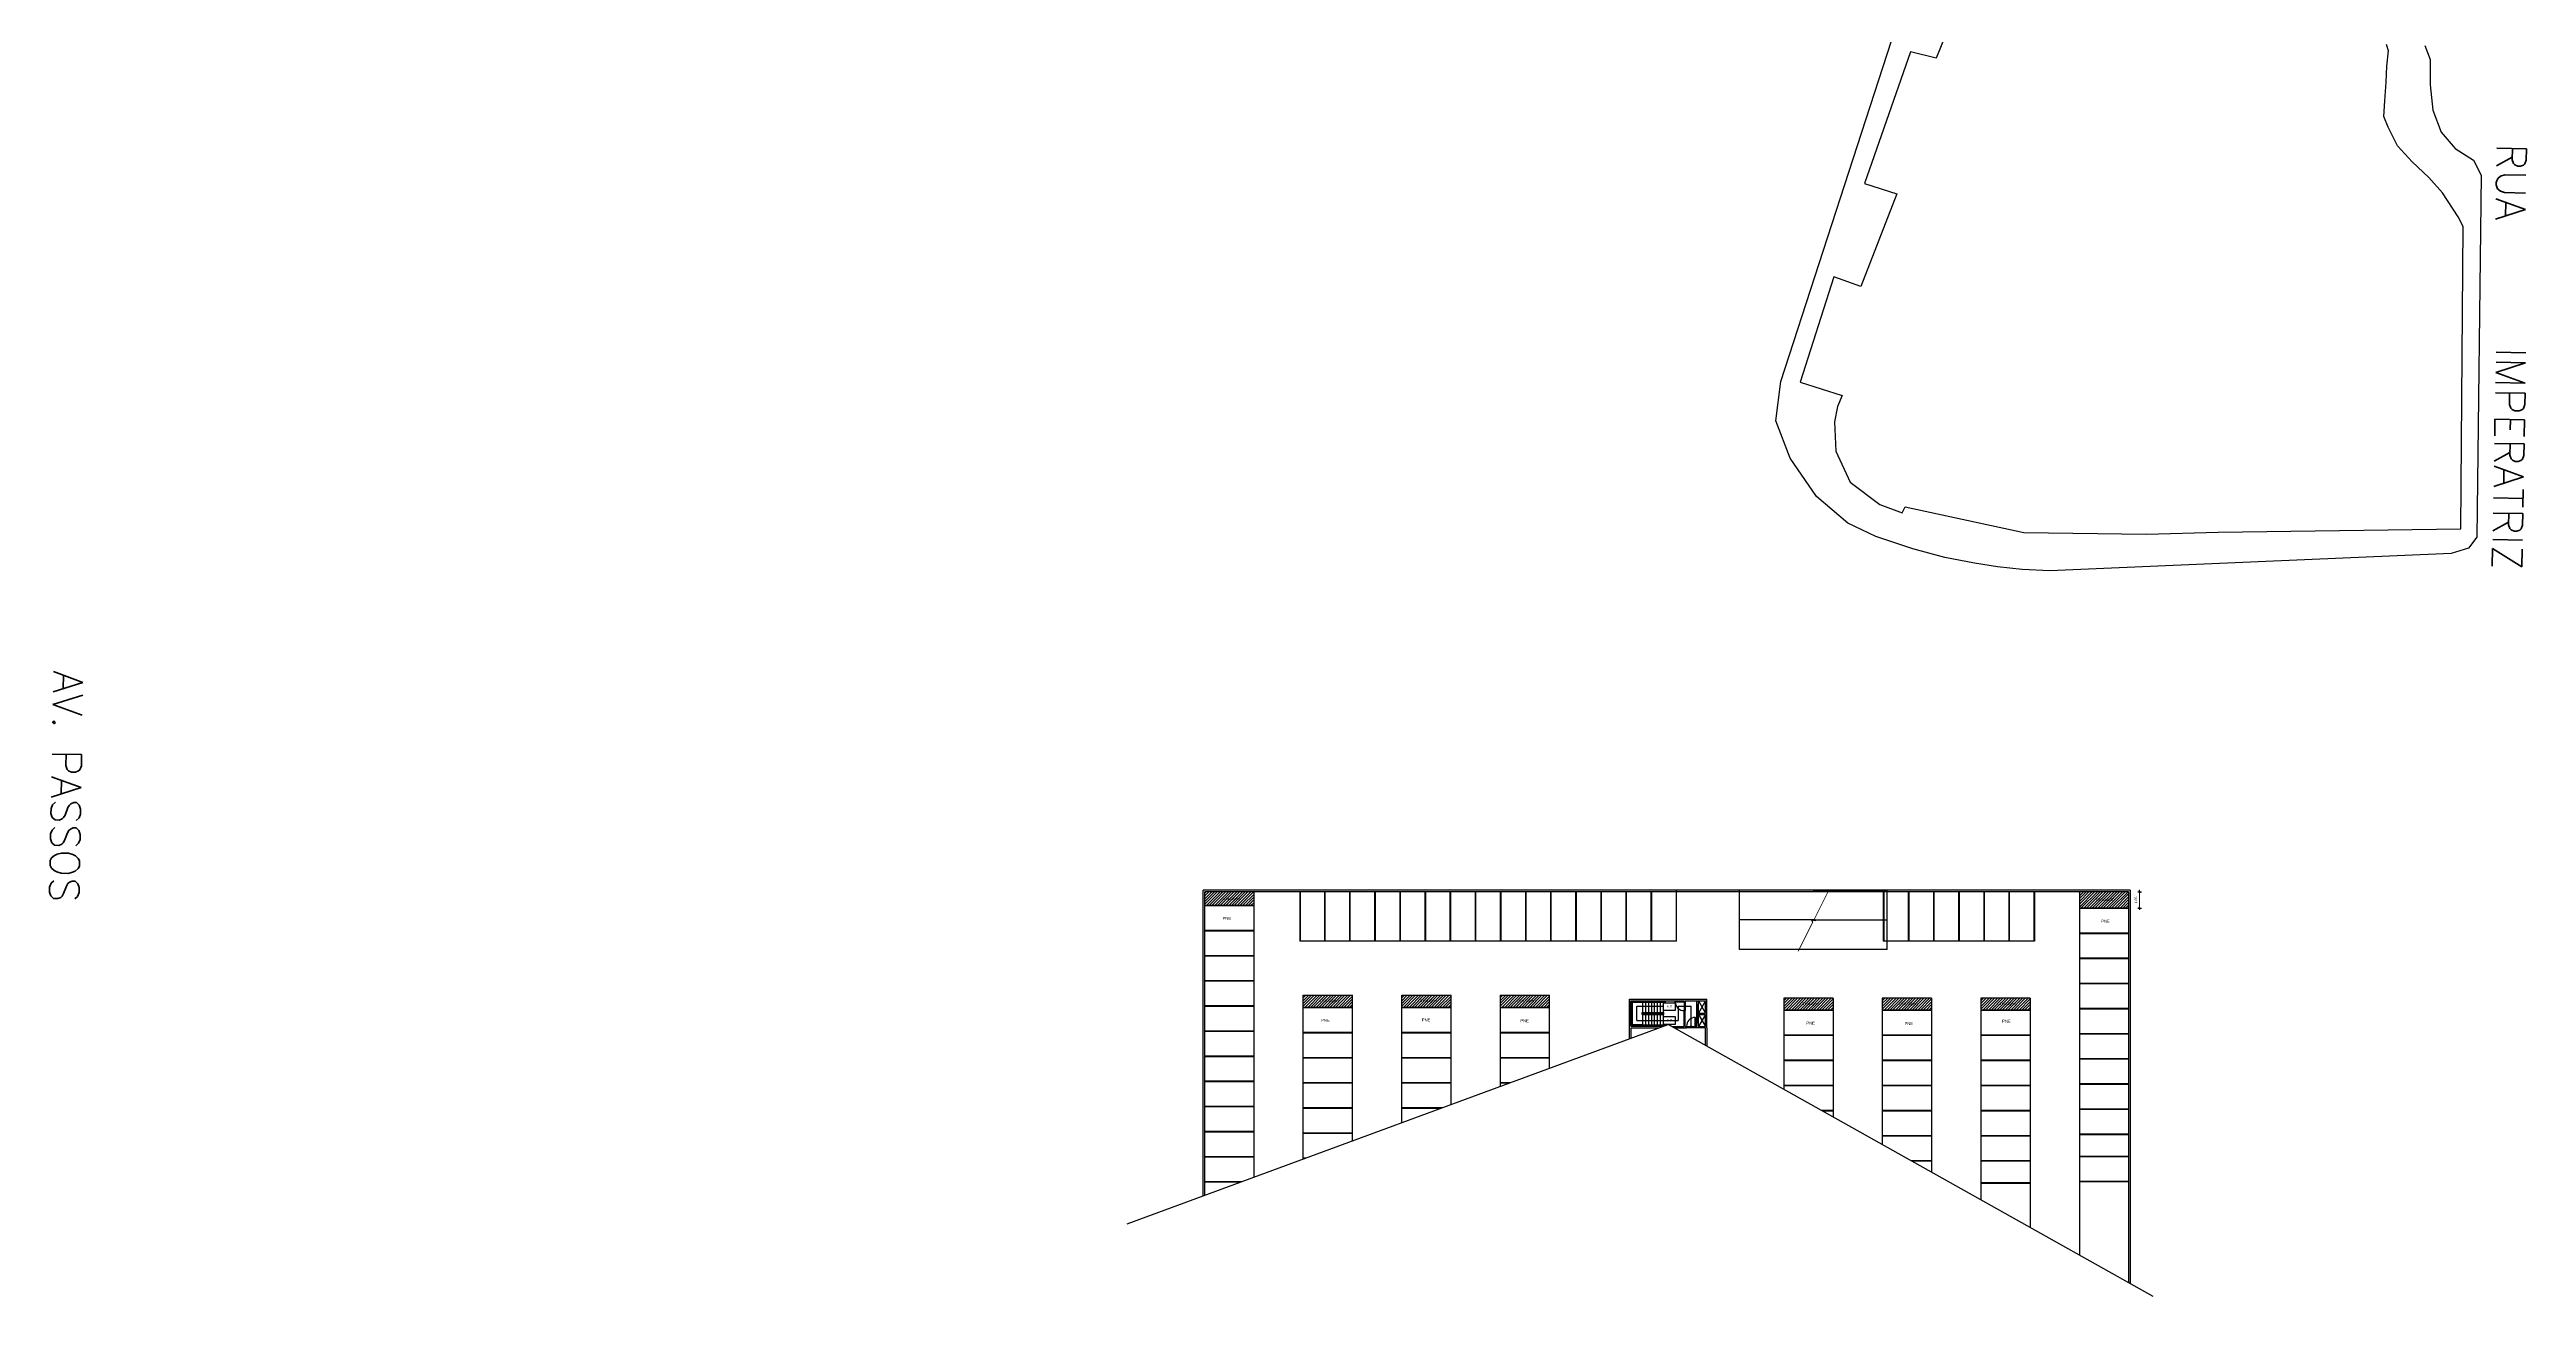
# Model space of a CAD drawing. Header units: millimetres. Extents: x -210 to 1173, y -437 to 320.
# Drawn here: x 580.8 to 832.2, y -72.3 to 54.3 of the extents above; entities that cross this region are included whole.
import ezdxf
from ezdxf.enums import TextEntityAlignment as Align

# ---------------------------------------------------------------- set-up
doc = ezdxf.new("R2010")
doc.units = ezdxf.units.MM
doc.header["$LTSCALE"] = 0.3
doc.linetypes.add('DASHDOTX2', pattern=[50.8, 25.4, -12.7, 0, -12.7])
doc.linetypes.add('DASHED2', pattern=[9.525, 6.35, -3.175])
for name, color, linetype in [('330', 254, 'Continuous'), ('500', 254, 'Continuous'), ('551', 255, 'Continuous'), ('CORTE', 6, 'Continuous'), ('COTAS', 1, 'Continuous'), ('ESQUADRIAS', 3, 'Continuous'), ('LINHA DE CORTE', 6, 'DASHDOTX2'), ('PISO', 1, 'Continuous'), ('PROJEÇÃO', 1, 'DASHED2'), ('TEXTOS', 2, 'Continuous'), ('VISTA', 2, 'Continuous')]:
    doc.layers.add(name, color=color, linetype=linetype)
doc.styles.add('2MM 1_100', font='ARIAL.TTF', dxfattribs={"height": 0.2})
doc.styles.add('3MM 1_100', font='ARIAL.TTF', dxfattribs={"height": 0.3})
doc.styles.add('COTAS', font='ARIAL.TTF')
doc.styles.add('ROMANS', font='romans.shx')
doc.dimstyles.new('1_125', dxfattribs={"dimscale": 0.125, "dimtxt": 2, "dimasz": 2, "dimexe": 1.5, "dimexo": 6, "dimgap": 2, "dimtad": 1, "dimzin": 4, "dimdsep": 46, "dimtxsty": 'COTAS', "dimblk": 'ARCHTICK', "dimcen": 2.5, "dimdle": 1.5, "dimclrt": 2, "dimadec": 0, "dimazin": 0, "dimtfac": 1, "dimtix": 1, "dimtmove": 2, "dimatfit": 3, "dimldrblk": 'DOT', "dimfxl": 1.5, "dimfxlon": 1, "dimlwd": 5, "dimarcsym": 0})

# ---------------------------------------------------------------- blocks, each defined once
blk = doc.blocks.new('_ArchTick')
at = {"color": 0, "linetype": 'ByBlock', "const_width": 0.15}
blk.add_lwpolyline([(-0.5, -0.5), (0.5, 0.5)], dxfattribs=at)
blk = doc.blocks.new('*D16')
at = {"layer": 'COTAS', "color": 0, "lineweight": -2}
for p, q in [((792.74, -31.19), (793.11, -31.19)), ((792.74, -32.84), (793.11, -32.84))]:
    blk.add_line(p, q, dxfattribs=at)
at = {"layer": 'COTAS', "color": 0, "lineweight": 5}
blk.add_line((792.92, -33.03), (792.92, -31), dxfattribs=at)
at = {"layer": 'Defpoints', "color": 0}
for p in [(786.81, -31.19), (792.92, -31.19), (786.81, -32.84)]:
    blk.add_point(p, dxfattribs=at)
at = {"layer": 'COTAS', "color": 0, "lineweight": 5, "xscale": 0.25, "yscale": 0.25, "zscale": 0.25}
for p, rotation in [((792.92, -31.19), 90), ((792.92, -32.84), 270)]:
    blk.add_blockref('_ArchTick', p, dxfattribs=dict(at, rotation=rotation))
at = {"layer": 'COTAS', "color": 2, "insert": (792.55, -32.02), "char_height": 0.25, "attachment_point": 5, "rotation": 90, "style": 'COTAS'}
blk.add_mtext('1.65', dxfattribs=at)
blk = doc.blocks.new('_Dot')
at = {"color": 0, "linetype": 'ByBlock', "lineweight": -2}
blk.add_line((-0.5, 0), (-1, 0), dxfattribs=at)
at = {"color": 0, "linetype": 'ByBlock', "const_width": 0.5}
blk.add_lwpolyline([(-0.25, 0, 1), (0.25, 0, 1)], format="xyb", close=True, dxfattribs=at)

msp = doc.modelspace()

# ---------------------------------------------------------------- hatches: boundary and pattern name
at = {"layer": 'PISO'}
h = msp.add_hatch(dxfattribs=at)
h.set_pattern_fill('_USER', color=256, scale=0.2, angle=45, style=0, pattern_type=0)
h.set_pattern_definition([(45, (-465.85979, -130.04114), (-0.141421356, 0.141421356), [])])
h.paths.add_polyline_path([(703.038, -31.191), (700.538, -31.191), (698.038, -31.191), (698.038, -32.542), (703.038, -32.542)])
h = msp.add_hatch(dxfattribs=at)
h.set_pattern_fill('_USER', color=256, scale=0.2, angle=45, style=0, pattern_type=0)
h.set_pattern_definition([(45, (-377.0855, -130.31735), (-0.141421356, 0.141421356), [])])
h.paths.add_polyline_path([(791.812, -31.191), (789.312, -31.191), (786.812, -31.191), (786.812, -32.818), (791.812, -32.818)])
h = msp.add_hatch(dxfattribs=at)
h.set_pattern_fill('_USER', color=256, scale=0.2, angle=45, style=0, pattern_type=0)
h.set_pattern_definition([(45, (-455.86, -140.39029), (-0.141421356, 0.141421356), [])])
h.paths.add_polyline_path([(713.037, -41.691), (708.037, -41.691), (708.037, -42.891), (713.037, -42.891)])
h = msp.add_hatch(dxfattribs=at)
h.set_pattern_fill('_USER', color=256, scale=0.2, angle=45, style=0, pattern_type=0)
h.set_pattern_definition([(45, (-445.86001, -140.39029), (-0.141421356, 0.141421356), [])])
h.paths.add_polyline_path([(723.037, -41.691), (718.037, -41.691), (718.037, -42.891), (723.037, -42.891)])
h = msp.add_hatch(dxfattribs=at)
h.set_pattern_fill('_USER', color=256, scale=0.2, angle=45, style=0, pattern_type=0)
h.set_pattern_definition([(45, (-435.8597, -140.39029), (-0.141421356, 0.141421356), [])])
h.paths.add_polyline_path([(733.038, -41.691), (728.038, -41.691), (728.038, -42.891), (733.038, -42.891)])
h = msp.add_hatch(dxfattribs=at)
h.set_pattern_fill('_USER', color=256, scale=0.2, angle=45, style=0, pattern_type=0)
h.set_pattern_definition([(45, (-407.0855, -140.69029), (-0.141421356, 0.141421356), [])])
h.paths.add_polyline_path([(761.812, -41.991), (756.812, -41.991), (756.812, -43.191), (761.812, -43.191)])
h = msp.add_hatch(dxfattribs=at)
h.set_pattern_fill('_USER', color=256, scale=0.2, angle=45, style=0, pattern_type=0)
h.set_pattern_definition([(45, (-397.0855, -140.69029), (-0.141421356, 0.141421356), [])])
h.paths.add_polyline_path([(771.812, -41.991), (766.812, -41.991), (766.812, -43.191), (771.812, -43.191)])
h = msp.add_hatch(dxfattribs=at)
h.set_pattern_fill('_USER', color=256, scale=0.2, angle=45, style=0, pattern_type=0)
h.set_pattern_definition([(45, (-387.0855, -140.69029), (-0.141421356, 0.141421356), [])])
h.paths.add_polyline_path([(781.812, -43.191), (781.812, -41.991), (776.812, -41.991), (776.812, -43.191)])

# ---------------------------------------------------------------- linework, layer by layer
for p, q in [((690.172, -64.877), (745.083, -44.645)), ((794.315, -72.257), (745.091, -44.645))]:
    msp.add_line(p, q)
at = {"layer": '330'}
msp.add_polyline3d([(773.161, 55.575, 0), (772.278, 53.419, 0), (769.66, 54.051, 0), (765.011, 40.689, 0), (768.299, 39.627, 0), (764.616, 30.223, 0), (761.897, 31.205, 0), (758.489, 20.537, 0), (762.726, 19.185, 0), (762.279, 18.05, 0), (761.946, 16.517, 0), (762.097, 13.513, 0), (763.555, 10.369, 0), (766.558, 8.121, 0), (768.815, 7.274, 0), (769.133, 7.88, 0), (781.167, 5.264, 0), (793.645, 5.112, 0), (800.905, 5.297, 0), (825.521, 5.64, 0), (825.784, 36.312, 0), (825.26, 37.317, 0), (823.66, 39.732, 0), (822.275, 41.283, 0), (820.579, 42.89, 0), (819.101, 44.508, 0), (818.155, 46.394, 0), (817.705, 47.478, 0), (817.828, 49.08, 0), (817.965, 50.967, 0), (818.029, 52.582, 0), (818.2, 54.166, 0), (817.974, 54.778, 0)], dxfattribs=at)
at = {"layer": '500'}
msp.add_polyline3d([(821.89, 54.707, 0), (822.426, 53.258, 0), (822.413, 50.692, 0), (822.685, 48.112, 0), (823.524, 45.892, 0), (824.974, 44.231, 0), (826.829, 43.067, 0), (827.602, 41.537, 0), (827.147, 4.8, 0), (826.299, 3.68, 0), (824.545, 3.133, 0), (783.814, 1.395, 0), (781.012, 1.52, 0), (778.514, 1.795, 0), (776.162, 2.143, 0), (773.157, 2.742, 0), (769.895, 3.622, 0), (766.144, 4.873, 0), (763.309, 6.221, 0), (760.131, 8.933, 0), (757.456, 12.813, 0), (756.002, 16.608, 0), (756.523, 20.608, 0), (768.199, 56.52, 0)], dxfattribs=at)
at = {"layer": 'CORTE'}
for p, q in [((791.962, -31.041), (697.888, -31.041)), ((697.888, -62.034), (697.888, -31.041)), ((791.812, -31.191), (698.038, -31.191)), ((698.038, -61.979), (698.038, -31.191)), ((759.803, -31.041), (767.303, -31.041)), ((767.303, -37.041), (767.303, -31.041)), ((791.812, -31.191), (791.812, -70.852)), ((791.962, -31.041), (791.962, -70.936)), ((759.981, -34.041), (767.303, -34.041)), ((767.303, -37.041), (758.367, -37.041)), ((741.152, -42.094), (749.002, -42.095)), ((741.152, -44.994), (741.152, -42.094)), ((741.302, -42.244), (746.702, -42.245)), ((741.302, -44.844), (741.302, -42.244)), ((741.452, -42.094), (741.452, -42.094)), ((746.702, -42.345), (746.702, -42.245)), ((746.802, -42.245), (748.002, -42.245)), ((746.802, -42.345), (746.802, -42.245)), ((748.002, -42.245), (748.852, -42.245)), ((748.002, -44.845), (748.002, -42.245)), ((748.152, -43.495), (748.152, -42.245)), ((748.852, -42.245), (748.152, -43.495)), ((748.152, -42.245), (748.852, -43.495)), ((748.852, -43.495), (748.852, -42.245)), ((749.002, -44.994), (749.002, -42.095)), ((741.157, -44.994), (741.152, -44.994)), ((741.157, -46.091), (741.157, -44.994)), ((741.302, -44.844), (744.54, -44.845)), ((741.307, -44.994), (744.133, -44.994)), ((741.307, -46.036), (741.307, -44.994)), ((745.447, -44.845), (746.702, -44.845)), ((745.715, -44.995), (746.952, -44.995)), ((746.702, -44.845), (746.702, -43.245)), ((746.802, -44.845), (746.802, -43.245)), ((746.802, -44.845), (746.952, -44.845)), ((747.852, -44.845), (748.002, -44.845)), ((748.852, -44.995), (747.852, -44.995)), ((748.152, -43.495), (748.852, -43.495)), ((748.152, -43.645), (748.852, -43.645)), ((748.152, -44.845), (748.152, -43.645)), ((748.152, -43.645), (748.852, -44.845)), ((748.852, -43.645), (748.152, -44.845)), ((748.152, -44.845), (748.852, -44.845)), ((748.852, -44.845), (748.852, -43.645)), ((748.852, -46.754), (748.852, -44.995)), ((749.002, -44.995), (749.002, -44.994)), ((749.002, -44.995), (749.002, -46.838))]:
    msp.add_line(p, q, dxfattribs=at)
at = {"layer": 'COTAS', "lineweight": 5}
for p, q in [((759.927, -33.945), (761.399, -31.023)), ((758.283, -37.208), (759.755, -34.287)), ((759.755, -34.287), (759.641, -34.087)), ((759.641, -34.087), (760.04, -34.145)), ((760.04, -34.145), (759.927, -33.945))]:
    msp.add_line(p, q, dxfattribs=at)
at = {"layer": 'COTAS'}
for p, q in [((741.902, -44.244), (741.902, -42.794)), ((741.902, -42.794), (744.602, -42.795)), ((741.902, -44.244), (746.102, -44.245)), ((744.602, -42.795), (744.552, -42.744)), ((744.602, -42.795), (744.552, -42.844)), ((746.102, -42.795), (747.402, -42.795)), ((746.102, -42.795), (746.102, -44.245)), ((747.402, -44.845), (747.402, -42.795))]:
    msp.add_line(p, q, dxfattribs=at)
msp.add_circle((747.402, -44.845), 0.05, dxfattribs=at)
at = {"layer": 'ESQUADRIAS'}
for points in [[(746.702, -42.345), (746.702, -42.385), (745.802, -42.385), (745.802, -42.345)], [(747.852, -44.845), (747.812, -44.845), (747.812, -43.945), (747.852, -43.945)]]:
    msp.add_lwpolyline(points, close=True, dxfattribs=at)
at = {"layer": 'LINHA DE CORTE'}
for p, q in [((746.802, -42.345), (746.702, -42.345)), ((746.802, -43.245), (746.702, -43.245)), ((746.952, -44.845), (746.952, -44.995)), ((747.852, -44.845), (747.852, -44.995))]:
    msp.add_line(p, q, dxfattribs=at)
at = {"layer": 'PISO'}
for p, q in [((698.038, -32.542), (703.038, -32.542)), ((698.038, -32.592), (703.038, -32.592)), ((703.038, -60.137), (703.038, -31.191)), ((707.68, -31.191), (707.68, -36.191)), ((707.73, -31.191), (707.73, -36.191)), ((710.18, -31.191), (710.18, -36.191)), ((710.23, -31.191), (710.23, -36.191)), ((712.73, -31.191), (712.73, -36.191)), ((712.78, -31.191), (712.78, -36.191)), ((715.28, -31.191), (715.28, -36.191)), ((715.33, -31.191), (715.33, -36.191)), ((717.83, -31.191), (717.83, -36.191)), ((717.88, -31.191), (717.88, -36.191)), ((720.38, -31.191), (720.38, -36.191)), ((720.43, -31.191), (720.43, -36.191)), ((722.93, -31.191), (722.93, -36.191)), ((722.98, -31.191), (722.98, -36.191)), ((725.48, -31.191), (725.48, -36.191)), ((725.53, -31.191), (725.53, -36.191)), ((728.03, -31.191), (728.03, -36.191)), ((728.08, -31.191), (728.08, -36.191)), ((730.58, -31.191), (730.58, -36.191)), ((730.63, -31.191), (730.63, -36.191)), ((733.13, -31.191), (733.13, -36.191)), ((733.18, -31.191), (733.18, -36.191)), ((735.68, -31.191), (735.68, -36.191)), ((735.73, -31.191), (735.73, -36.191)), ((738.23, -31.191), (738.23, -36.191)), ((738.28, -31.191), (738.28, -36.191)), ((740.78, -31.191), (740.78, -36.191)), ((740.83, -31.191), (740.83, -36.191)), ((743.33, -31.191), (743.33, -36.191)), ((743.38, -31.191), (743.38, -36.191)), ((745.88, -31.191), (745.88, -36.191)), ((745.93, -36.191), (745.93, -31.041)), ((752.303, -37.041), (752.303, -31.041)), ((761.39, -31.041), (752.303, -31.041)), ((766.903, -31.191), (766.903, -36.191)), ((766.953, -31.191), (766.953, -36.191)), ((769.453, -31.191), (769.453, -36.191)), ((769.503, -31.191), (769.503, -36.191)), ((772.003, -31.191), (772.003, -36.191)), ((772.053, -31.191), (772.053, -36.191)), ((774.553, -31.191), (774.553, -36.191)), ((774.603, -31.191), (774.603, -36.191)), ((777.103, -31.191), (777.103, -36.191)), ((777.153, -31.191), (777.153, -36.191)), ((779.653, -31.191), (779.653, -36.191)), ((779.703, -31.191), (779.703, -36.191)), ((782.203, -31.191), (782.203, -36.191)), ((782.253, -31.191), (782.253, -36.191)), ((786.812, -31.191), (786.812, -68.048)), ((698.038, -35.092), (703.038, -35.092)), ((698.038, -35.142), (703.038, -35.142)), ((759.981, -34.041), (752.303, -34.041)), ((791.812, -32.841), (786.812, -32.841)), ((791.812, -32.891), (786.812, -32.891)), ((698.038, -37.642), (703.038, -37.642)), ((698.038, -37.692), (703.038, -37.692)), ((745.93, -36.191), (707.68, -36.191)), ((758.367, -37.041), (752.303, -37.041)), ((782.253, -36.191), (766.903, -36.191)), ((791.812, -35.391), (786.812, -35.391)), ((791.812, -35.441), (786.812, -35.441)), ((698.038, -40.191), (703.038, -40.192)), ((791.812, -37.941), (786.812, -37.941)), ((791.812, -37.991), (786.812, -37.991)), ((698.038, -40.241), (703.038, -40.242)), ((708.037, -41.691), (713.037, -41.691)), ((708.038, -58.294), (708.038, -41.691)), ((713.038, -56.452), (713.037, -41.691)), ((718.037, -41.691), (723.037, -41.691)), ((718.038, -54.61), (718.037, -41.691)), ((723.037, -52.767), (723.037, -41.691)), ((728.038, -41.691), (733.038, -41.691)), ((728.038, -41.691), (728.038, -50.925)), ((733.038, -49.083), (733.038, -41.691)), ((742.502, -43.445), (742.502, -42.245)), ((742.802, -43.445), (742.802, -42.245)), ((743.102, -43.445), (743.102, -42.245)), ((743.402, -43.445), (743.402, -42.245)), ((743.702, -43.445), (743.702, -42.245)), ((744.002, -43.445), (744.002, -42.245)), ((744.602, -43.445), (744.602, -42.245)), ((746.702, -42.345), (746.702, -43.245)), ((746.802, -42.345), (746.802, -43.245)), ((756.812, -41.991), (756.812, -51.219)), ((761.812, -41.991), (756.812, -41.991)), ((761.812, -41.991), (761.812, -54.024)), ((766.812, -41.991), (766.812, -56.829)), ((771.812, -41.991), (766.812, -41.991)), ((771.812, -41.991), (771.812, -59.634)), ((776.812, -41.991), (776.812, -62.438)), ((781.812, -41.991), (776.812, -41.991)), ((781.812, -41.991), (781.812, -65.243)), ((791.812, -40.491), (786.812, -40.491)), ((791.812, -40.541), (786.812, -40.541)), ((698.038, -42.741), (703.038, -42.742)), ((698.038, -42.791), (703.038, -42.792)), ((708.037, -42.891), (713.037, -42.891)), ((708.037, -42.941), (713.037, -42.941)), ((718.037, -42.891), (723.037, -42.891)), ((718.037, -42.941), (723.037, -42.941)), ((728.038, -42.891), (733.038, -42.891)), ((728.038, -42.941), (733.038, -42.941)), ((742.502, -44.845), (742.502, -43.645)), ((746.952, -44.845), (747.852, -44.845)), ((747.852, -44.995), (746.952, -44.995)), ((761.812, -43.191), (756.812, -43.191)), ((761.812, -43.241), (756.812, -43.241)), ((771.812, -43.191), (766.812, -43.191)), ((771.812, -43.241), (766.812, -43.241)), ((781.812, -43.191), (776.812, -43.191)), ((781.812, -43.241), (776.812, -43.241)), ((791.812, -43.041), (786.812, -43.041)), ((791.812, -43.091), (786.812, -43.091)), ((698.038, -45.291), (703.038, -45.292)), ((698.038, -45.341), (703.038, -45.342)), ((708.037, -45.441), (713.037, -45.441)), ((708.037, -45.491), (713.037, -45.491)), ((718.037, -45.441), (723.037, -45.441)), ((718.037, -45.491), (723.037, -45.491)), ((728.038, -45.441), (733.038, -45.441)), ((728.038, -45.491), (733.038, -45.491)), ((761.812, -45.741), (756.812, -45.741)), ((761.812, -45.791), (756.812, -45.791)), ((771.812, -45.741), (766.812, -45.741)), ((771.812, -45.791), (766.812, -45.791)), ((781.812, -45.741), (776.812, -45.741)), ((781.812, -45.791), (776.812, -45.791)), ((791.812, -45.591), (786.812, -45.591)), ((791.812, -45.641), (786.812, -45.641)), ((698.038, -47.841), (703.038, -47.841)), ((698.038, -47.891), (703.038, -47.891)), ((708.037, -47.991), (713.037, -47.991)), ((708.037, -48.041), (713.037, -48.041)), ((718.037, -47.991), (723.037, -47.991)), ((718.037, -48.041), (723.037, -48.041)), ((728.038, -47.991), (733.038, -47.991)), ((728.038, -48.041), (733.038, -48.041)), ((761.812, -48.291), (756.812, -48.291)), ((761.812, -48.341), (756.812, -48.341)), ((771.812, -48.291), (766.812, -48.291)), ((771.812, -48.341), (766.812, -48.341)), ((781.812, -48.291), (776.812, -48.291)), ((781.812, -48.341), (776.812, -48.341)), ((791.812, -48.141), (786.812, -48.141)), ((791.812, -48.191), (786.812, -48.191)), ((698.038, -50.391), (703.038, -50.391)), ((698.038, -50.441), (703.038, -50.441)), ((708.037, -50.541), (713.037, -50.541)), ((708.037, -50.591), (713.037, -50.591)), ((718.037, -50.541), (723.037, -50.541)), ((718.037, -50.591), (723.037, -50.591)), ((728.038, -50.541), (729.08, -50.541)), ((728.038, -50.591), (728.945, -50.591)), ((761.812, -50.841), (756.812, -50.841)), ((761.812, -50.891), (756.812, -50.891)), ((771.812, -50.841), (766.812, -50.841)), ((771.812, -50.891), (766.812, -50.891)), ((781.812, -50.841), (776.812, -50.841)), ((781.812, -50.891), (776.812, -50.891)), ((791.812, -50.691), (786.812, -50.691)), ((791.812, -50.741), (786.812, -50.741)), ((698.038, -52.941), (703.038, -52.941)), ((698.038, -52.991), (703.038, -52.991)), ((708.037, -53.091), (713.037, -53.091)), ((708.037, -53.141), (713.037, -53.141)), ((718.037, -53.091), (722.16, -53.091)), ((718.037, -53.141), (722.024, -53.141)), ((761.812, -53.391), (760.683, -53.391)), ((761.812, -53.441), (760.772, -53.441)), ((771.812, -53.391), (766.812, -53.391)), ((771.812, -53.441), (766.812, -53.441)), ((781.812, -53.391), (776.812, -53.391)), ((781.812, -53.441), (776.812, -53.441)), ((791.812, -53.241), (786.812, -53.241)), ((791.812, -53.291), (786.812, -53.291)), ((698.038, -55.491), (703.038, -55.491)), ((698.038, -55.541), (703.038, -55.541)), ((708.037, -55.641), (713.038, -55.641)), ((708.037, -55.691), (713.038, -55.691)), ((771.812, -55.941), (766.812, -55.941)), ((771.812, -55.991), (766.812, -55.991)), ((781.812, -55.941), (776.812, -55.941)), ((781.812, -55.991), (776.812, -55.991)), ((791.812, -55.791), (786.812, -55.791)), ((791.812, -55.841), (786.812, -55.841)), ((698.038, -58.041), (703.038, -58.041)), ((698.038, -58.091), (703.038, -58.091)), ((708.037, -58.191), (708.319, -58.191)), ((708.037, -58.241), (708.183, -58.241)), ((771.812, -58.491), (769.775, -58.491)), ((771.812, -58.541), (769.864, -58.541)), ((781.812, -58.491), (776.812, -58.491)), ((781.812, -58.541), (776.812, -58.541)), ((791.812, -58.041), (786.812, -58.041)), ((791.812, -58.091), (786.812, -58.091)), ((698.037, -60.591), (701.805, -60.591)), ((698.037, -60.641), (701.669, -60.641)), ((781.812, -60.741), (776.812, -60.741)), ((781.812, -60.791), (776.812, -60.791)), ((791.812, -60.591), (786.812, -60.591)), ((791.812, -60.641), (786.812, -60.641))]:
    msp.add_line(p, q, dxfattribs=at)
for points in [[(744.602, -42.445), (745.802, -42.445), (745.802, -43.245), (744.602, -43.245)], [(744.602, -43.845), (745.802, -43.845), (745.802, -44.645), (744.602, -44.645)]]:
    msp.add_lwpolyline(points, close=True, dxfattribs=at)
for centre, start, end in [((746.666, -42.381), 180.2167, 272.38523), ((747.815, -44.809), 90.2167, 182.38523)]:
    msp.add_arc(centre, 0.864, start, end, dxfattribs=at)
at = {"layer": 'PROJEÇÃO'}
for p, q in [((744.302, -43.445), (744.302, -42.245)), ((748.002, -42.645), (748.152, -42.645)), ((748.057, -42.645), (748.057, -44.445)), ((748.097, -42.645), (748.097, -44.445)), ((748.002, -44.445), (748.152, -44.445))]:
    msp.add_line(p, q, dxfattribs=at)
at = {"layer": 'VISTA'}
for p, q in [((741.402, -42.344), (744.752, -42.345)), ((741.402, -44.744), (741.402, -42.344)), ((741.452, -42.394), (744.802, -42.395)), ((741.452, -44.694), (741.452, -42.394)), ((744.752, -42.345), (744.752, -42.245)), ((744.802, -42.395), (744.802, -42.245)), ((742.502, -44.744), (741.402, -44.744)), ((742.502, -44.694), (741.452, -44.694)), ((742.452, -43.445), (744.652, -43.445)), ((742.452, -43.645), (742.452, -43.445)), ((742.502, -43.645), (742.452, -43.645)), ((742.502, -43.494), (744.652, -43.495)), ((742.502, -43.594), (742.502, -43.494)), ((742.502, -43.594), (744.602, -43.595)), ((742.502, -43.645), (744.652, -43.645)), ((742.502, -44.694), (744.802, -44.695)), ((742.502, -44.744), (744.752, -44.745)), ((742.802, -44.845), (742.802, -43.645)), ((743.102, -44.845), (743.102, -43.645)), ((743.402, -44.845), (743.402, -43.645)), ((743.702, -44.845), (743.702, -43.645)), ((744.002, -44.845), (744.002, -43.645)), ((744.302, -44.845), (744.302, -43.645)), ((744.602, -43.595), (744.602, -43.495)), ((744.602, -44.822), (744.602, -43.645)), ((744.652, -43.495), (744.652, -43.445)), ((744.652, -43.645), (744.652, -43.495)), ((744.752, -44.766), (744.752, -44.745)), ((744.802, -44.748), (744.802, -44.695))]:
    msp.add_line(p, q, dxfattribs=at)

# ---------------------------------------------------------------- texts
at = {"layer": '551', "style": 'ROMANS'}
for s, p in [('RUA', (829.206, 44.788)), ('IMPERATRIZ', (829.135, 24.082))]:
    msp.add_text(s, height=3, rotation=268.95307, dxfattribs=at).set_placement(p)
at = {"layer": '551', "color": 250, "style": 'ROMANS'}
msp.add_text('AV. PASSOS', height=3, rotation=268.95307, dxfattribs=at).set_placement((581.191, -8.724))
at = {"layer": 'TEXTOS'}
for s, height, style, p in [('circulação', 0.3, '3MM 1_100', (700.677, -31.886)), ('circulação', 0.3, '3MM 1_100', (789.451, -31.978)), ('PNE', 0.3, '3MM 1_100', (700.289, -33.885)), ('PNE', 0.3, '3MM 1_100', (789.459, -34.177)), ('circulação', 0.3, '3MM 1_100', (710.676, -42.235)), ('circulação', 0.3, '3MM 1_100', (720.676, -42.235)), ('circulação', 0.3, '3MM 1_100', (730.677, -42.235)), ('M.R', 0.2, '2MM 1_100', (745.22, -42.814)), ('circulação', 0.3, '3MM 1_100', (759.451, -42.535)), ('circulação', 0.3, '3MM 1_100', (769.451, -42.535)), ('circulação', 0.3, '3MM 1_100', (779.451, -42.535)), ('PNE', 0.3, '3MM 1_100', (710.289, -44.234)), ('PNE', 0.3, '3MM 1_100', (720.502, -44.186)), ('PNE', 0.3, '3MM 1_100', (730.507, -44.282)), ('M.R', 0.2, '2MM 1_100', (745.22, -44.214)), ('PNE', 0.3, '3MM 1_100', (759.54, -44.51)), ('PNE', 0.3, '3MM 1_100', (769.497, -44.558)), ('PNE', 0.3, '3MM 1_100', (779.405, -44.317))]:
    msp.add_text(s, height=height, dxfattribs=dict(at, style=style)).set_placement(p, align=Align.MIDDLE_CENTER)

# ---------------------------------------------------------------- dimensions: what is measured, and where the dimension line sits
at = {"layer": 'COTAS'}
dim = msp.add_linear_dim(base=(792.924, -31.191), p1=(786.812, -32.841), p2=(786.812, -31.191), angle=90, dimstyle='1_125', dxfattribs=at)
dim.commit()
dim.dimension.update_dxf_attribs({"geometry": '*D16', "text_midpoint": (792.547, -32.016)})

doc.saveas('drawing.dxf')
